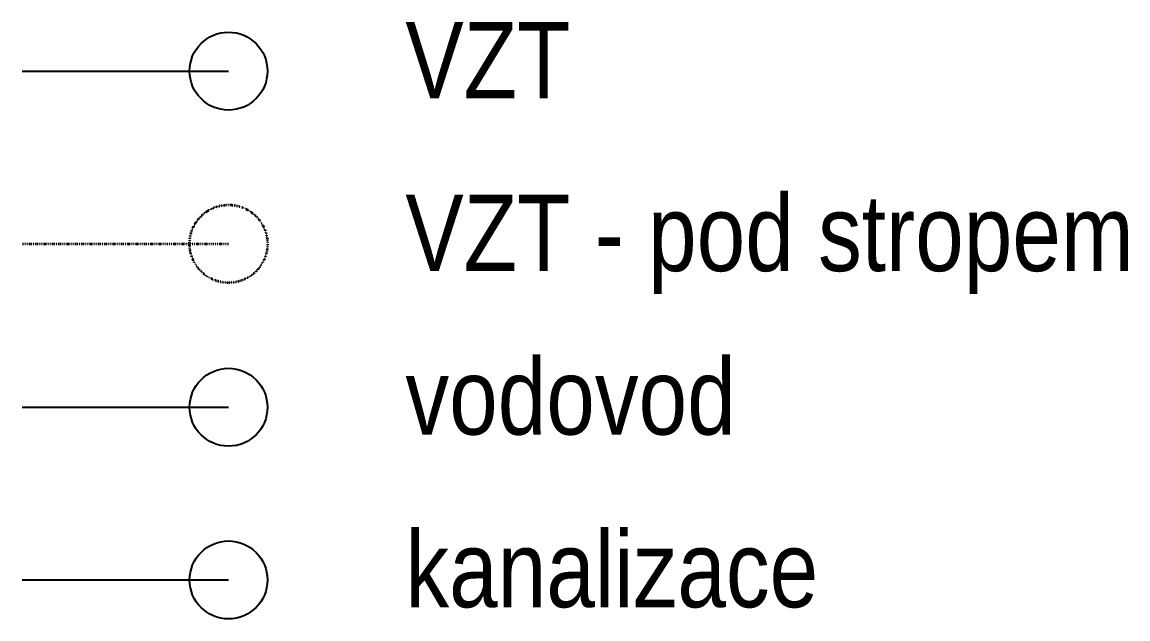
# Model space of a CAD drawing. Header units: millimetres. Extents: x -3417 to 49379, y -3604 to 14792.
# Drawn here: x 42129 to 49379, y 7181 to 11091 of the extents above; entities that cross this region are included whole.
import ezdxf

# ---------------------------------------------------------------- set-up
doc = ezdxf.new("R2010")
doc.units = ezdxf.units.MM
doc.linetypes.add('HA_DashDot_10mm-S3mm', pattern=[500, 200, -150, 0, -150])
doc.layers.add('_koo upravy', color=1, linetype='Continuous')
doc.layers.add('_VZT', color=3, linetype='Continuous', lineweight=35)
doc.styles.add('$0$GENERATED_STYLE_1', font='ARIALN.TTF')

msp = doc.modelspace()

# ---------------------------------------------------------------- linework, layer by layer
at = {"layer": '_koo upravy', "color": 3}
msp.add_lwpolyline([(42129.4, 10770), (43482.7, 10770)], dxfattribs=at)
at = {"layer": '_koo upravy', "color": 5}
msp.add_lwpolyline([(42129.4, 8567.6), (43482.7, 8567.6)], dxfattribs=at)
at = {"layer": '_koo upravy', "color": 34}
msp.add_lwpolyline([(42129.4, 7436.2), (43482.7, 7436.2)], dxfattribs=at)
at = {"layer": '_koo upravy', "color": 3}
msp.add_circle((43482.7, 10770), 255.2, dxfattribs=at)
at = {"layer": '_koo upravy', "color": 5}
msp.add_circle((43482.7, 8567.6), 255.2, dxfattribs=at)
at = {"layer": '_koo upravy', "color": 34}
msp.add_circle((43482.7, 7436.2), 255.2, dxfattribs=at)
at = {"layer": '_VZT', "linetype": 'HA_DashDot_10mm-S3mm', "ltscale": 0.005}
msp.add_lwpolyline([(42129.4, 9638.6), (43482.7, 9638.6)], dxfattribs=at)
msp.add_circle((43482.7, 9638.6), 255.2, dxfattribs=at)

# ---------------------------------------------------------------- texts
at = {"layer": '_koo upravy', "color": 7, "style": '$0$GENERATED_STYLE_1'}
for s, p in [('VZT', (44642.7, 10591)), ('VZT - pod stropem', (44642.7, 9459.6)), ('vodovod', (44642.7, 8388.6)), ('kanalizace', (44642.7, 7257.2))]:
    msp.add_text(s, height=500, dxfattribs=at).set_placement(p)

doc.saveas('drawing.dxf')
